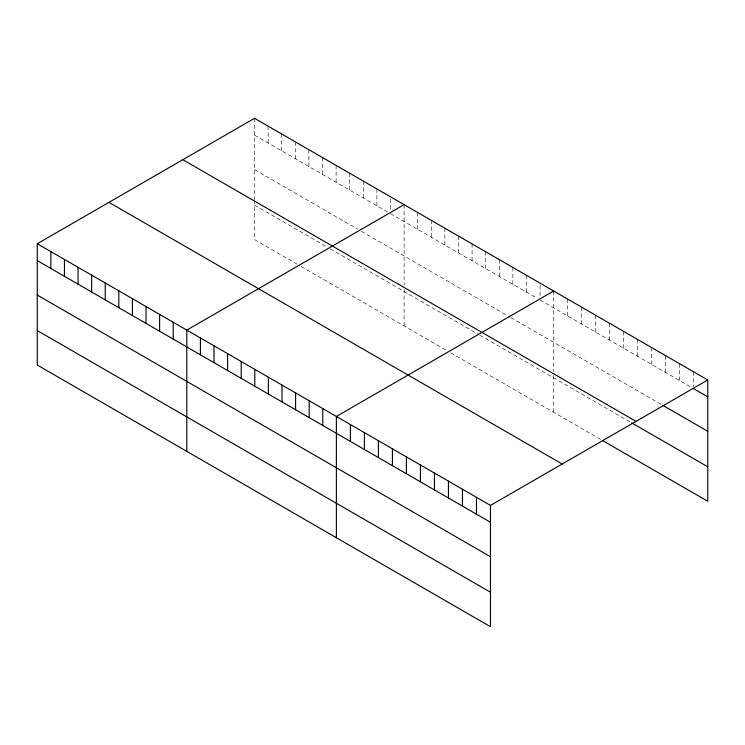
<?xml version="1.0" encoding="UTF-8"?>
<svg xmlns="http://www.w3.org/2000/svg" width="745" height="745" viewBox="0 0 745 745"><rect width="100%" height="100%" fill="white"/><g stroke="black" fill="none" stroke-linecap="round" stroke-linejoin="round"><path stroke-width="0.56" stroke-dasharray="3.73 2.79" d="M254.529 118.306L254.529 199.744M254.529 135.152L388.555 212.53M390.492 213.647L537.145 298.317M540.06 300.002L691.742 387.577M254.529 169.618L357.479 229.05M361.362 231.295L509.953 317.081M510.921 317.64L661.718 404.703M254.529 205.117L326.394 246.614M330.286 248.858L478.877 334.645M479.845 335.203L630.698 422.303M297.264 264.252L254.529 239.583L254.529 200.815M301.148 266.496L446.823 350.606M450.706 352.851L600.684 439.438M693.744 371.885L693.744 386.478M679.729 363.793L679.729 380.639M665.723 355.71L665.723 372.556M651.717 347.617L651.717 364.463M637.711 339.534L637.711 356.38M623.695 331.441L623.695 348.288M609.689 323.358L609.689 340.204M595.683 315.265L595.683 332.112M581.668 307.182L581.668 324.028M567.662 299.09L567.662 315.936M553.656 291.006L553.656 371.364M553.656 375.666L553.656 412.283M540.06 285.4L540.06 296.631M526.464 275.305L526.464 292.152M512.867 267.455L512.867 284.301M499.271 259.605L499.271 276.451M485.675 251.754L485.675 268.6M472.079 243.904L472.079 260.75M458.482 236.053L458.482 252.9M444.886 228.203L444.886 245.049M431.29 220.352L431.29 237.199M417.684 212.511L417.684 229.348M404.088 204.661L404.088 285.018M404.088 289.321L404.088 325.928M390.492 199.055L390.492 210.286M376.896 188.96L376.896 205.797M363.299 181.109L363.299 197.947M349.703 173.259L349.703 190.105M336.107 165.409L336.107 182.255M322.51 157.558L322.51 174.405M308.914 149.708L308.914 166.554M295.318 141.857L295.318 158.704M281.722 134.007L281.722 150.853M268.126 126.156L268.126 143.003"/><path stroke-width="1.12" d="M37.25 243.755L490.471 505.417L490.471 626.694L37.25 365.031L37.25 243.755L254.529 118.306L707.75 379.969L707.75 501.245L602.686 440.593M404.088 204.661L186.809 330.1L186.809 451.377M553.656 291.006L336.377 416.455L336.377 537.722M490.471 505.417L707.75 379.969M693.744 388.732L707.75 396.815M662.724 405.28L707.75 431.281M182.823 159.7L636.044 421.372M631.704 422.881L707.75 466.789M108.956 202.351L562.177 464.023M37.25 260.601L490.471 522.264M37.25 295.057L490.471 556.72M37.25 330.566L490.471 592.228M476.465 497.325L476.465 514.171M462.449 489.242L462.449 506.088M448.443 481.149L448.443 497.995M434.437 473.066L434.437 489.912M420.431 464.982L420.431 481.819M406.416 456.89L406.416 473.736M392.41 448.807L392.41 465.644M378.404 440.714L378.404 457.56M364.389 432.631L364.389 449.468M350.383 424.538L350.383 441.385M322.781 408.605L322.781 425.442M309.184 400.754L309.184 417.591M295.588 392.904L295.588 409.741M281.992 385.053L281.992 401.9M268.396 377.203L268.396 394.049M254.799 369.352L254.799 386.199M241.203 361.502L241.203 378.348M227.607 353.651L227.607 370.498M214.011 345.801L214.011 362.647M200.405 337.951L200.405 354.797M173.213 322.25L173.213 339.096M159.616 314.399L159.616 331.246M146.02 306.549L146.02 323.395M132.424 298.698L132.424 315.545M118.828 290.848L118.828 307.694M105.231 282.998L105.231 299.844M91.635 275.156L91.635 291.993M78.039 267.306L78.039 284.143M64.443 259.456L64.443 276.293M50.846 251.605L50.846 268.442"/></g></svg>
